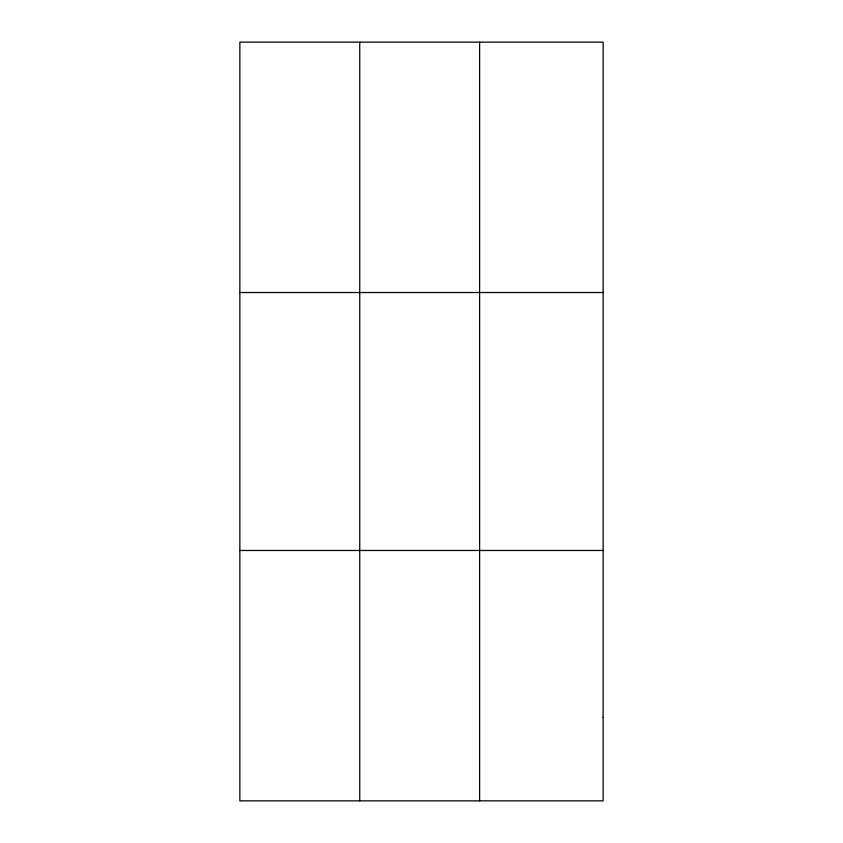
<?xml version="1.0" encoding="UTF-8"?>
<svg xmlns="http://www.w3.org/2000/svg" width="843" height="843" viewBox="0 0 843 843"><rect width="100%" height="100%" fill="white"/><g stroke="black" fill="none" stroke-linecap="round" stroke-linejoin="round"><path stroke-width="1.26" d="M359.74 800.85L359.74 42.15M479.625 800.85L479.625 42.15M239.865 292.521L603.135 292.521M239.865 550.479L603.135 550.479M603.135 717.393L603.135 800.85L239.865 800.85L239.865 42.15L603.135 42.15L603.135 717.393"/></g></svg>
